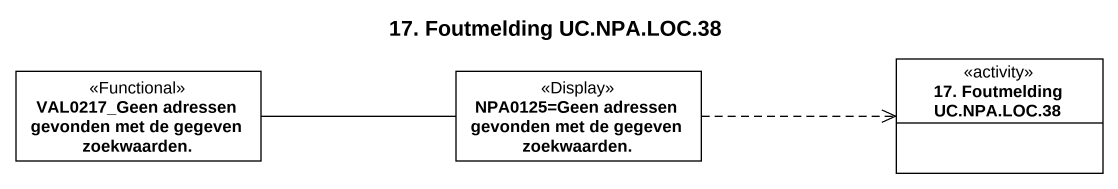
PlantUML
@startuml
title 17. Foutmelding UC.NPA.LOC.38
hide circle
hide empty members
class "VAL0217_Geen adressen gevonden met de gegeven zoekwaarden." as VAL0217_Geen_adressen <<Functional>>
class "NPA0125=Geen adressen gevonden met de gegeven zoekwaarden." as NPA0125_Geen_adressen <<Display>>
class "17. Foutmelding UC.NPA.LOC.38" as c17_Foutmelding_UC_NPA_LOC_38 <<activity>>
VAL0217_Geen_adressen -right- NPA0125_Geen_adressen
NPA0125_Geen_adressen .right.> c17_Foutmelding_UC_NPA_LOC_38
@enduml
